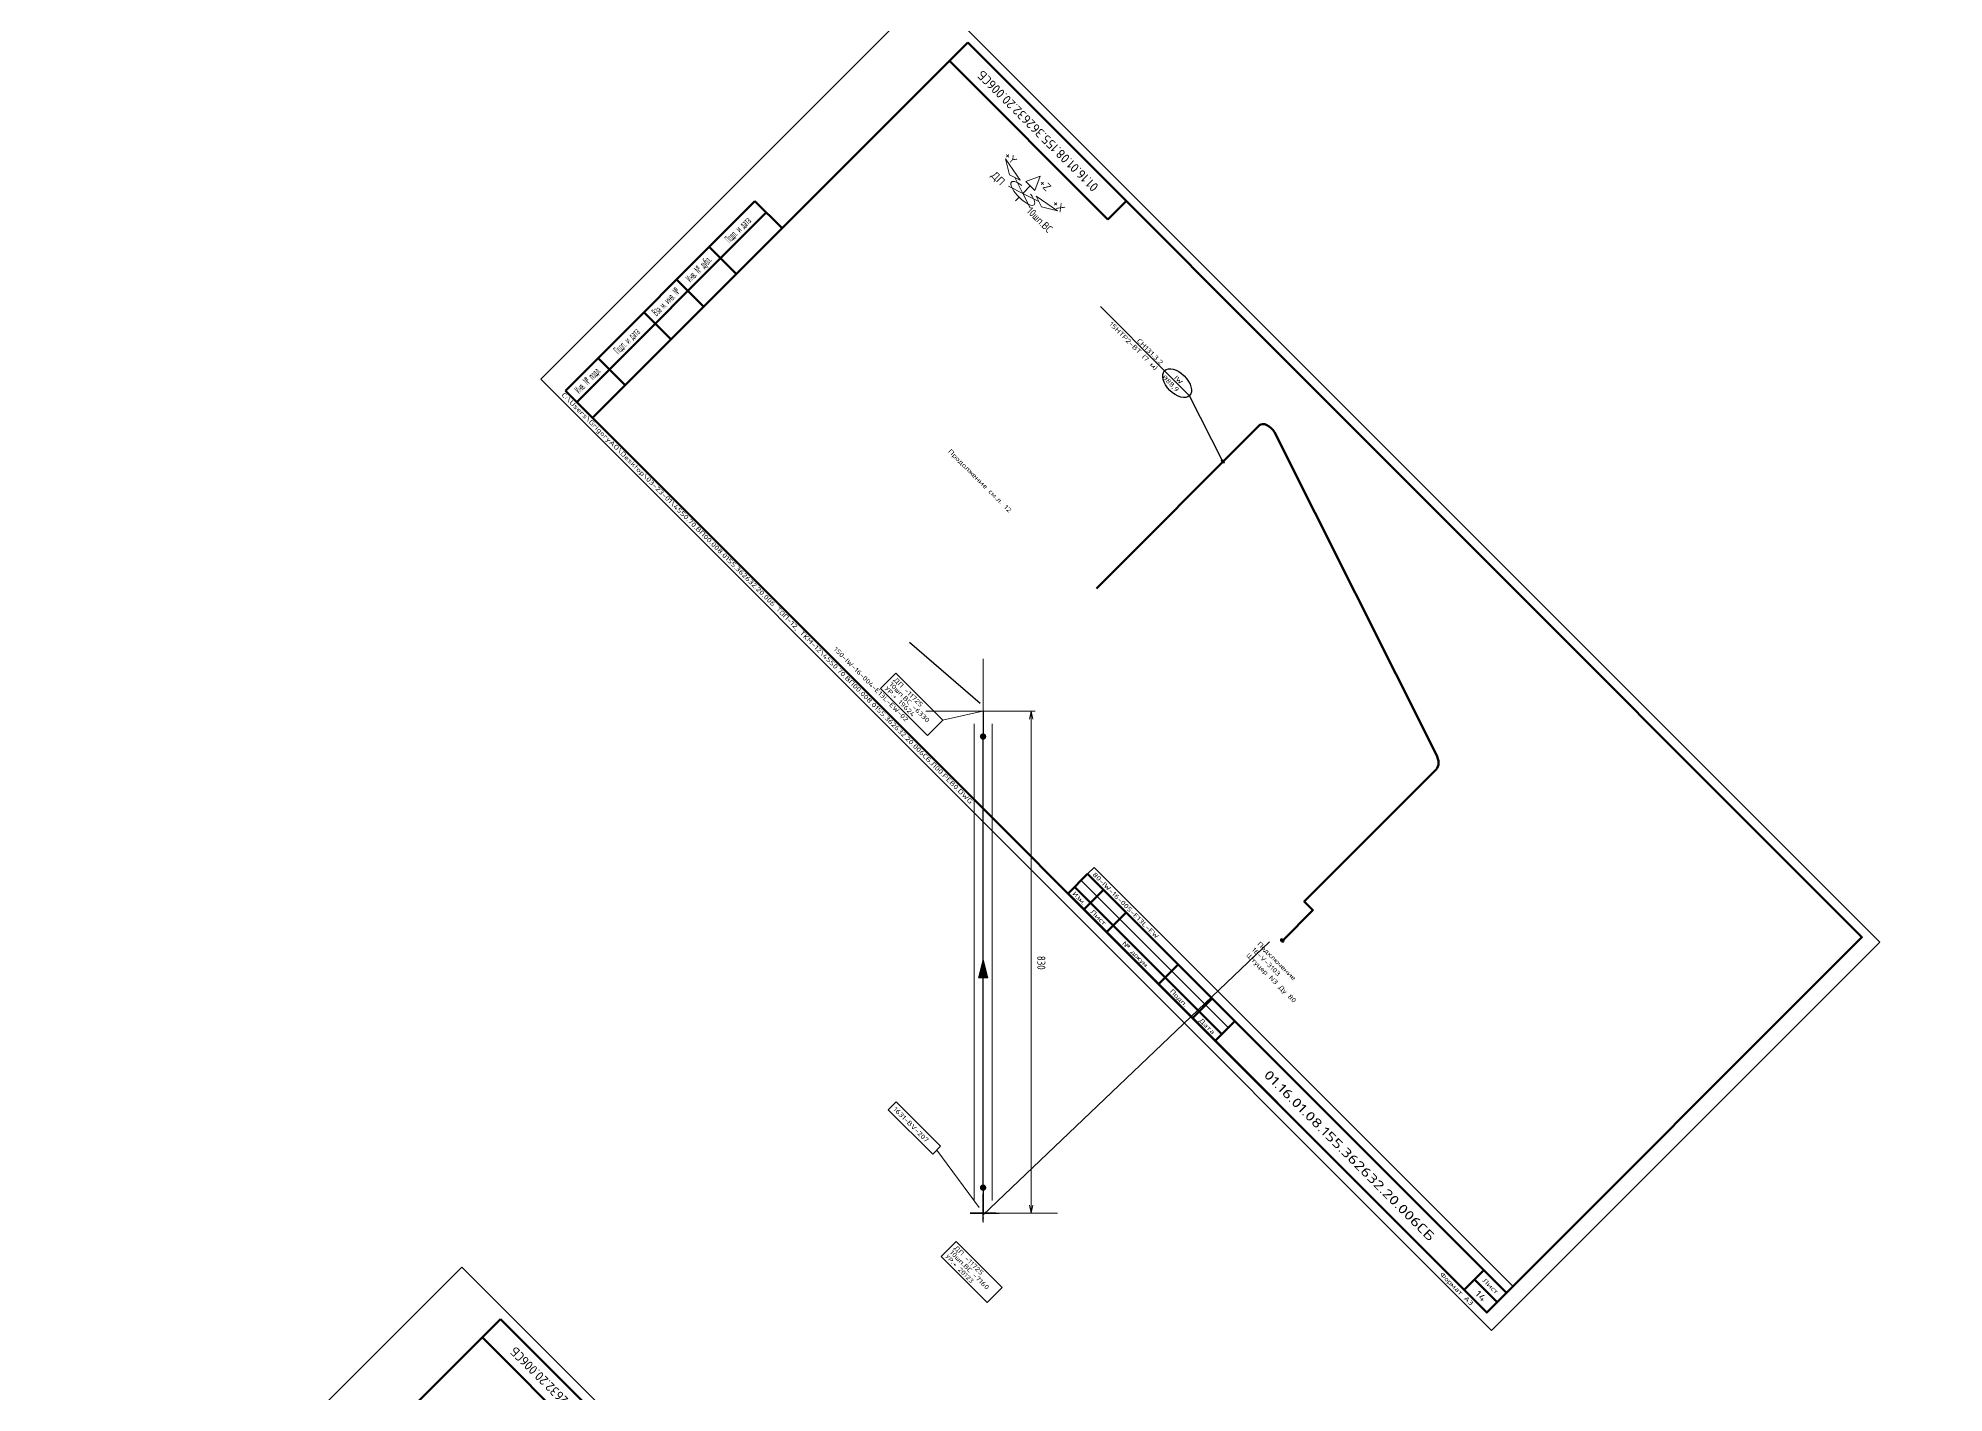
# Model space of a CAD drawing. Header units: millimetres. Extents: x -1501 to 8157, y -8271 to 1386.
# Drawn here: x 4905 to 5500, y -5345 to -4922 of the extents above; entities that cross this region are included whole.
import ezdxf
from ezdxf import colors
from ezdxf.entities.mleader import LeaderData, LeaderLine
from ezdxf.enums import TextEntityAlignment as Align
from ezdxf.math import Vec2, Vec3

# ---------------------------------------------------------------- set-up
doc = ezdxf.new("R2010")
doc.units = ezdxf.units.MM
doc.header["$MEASUREMENT"] = 0
for name, color, linetype, lineweight in [('--TEXT--', 7, 'Continuous', 25), ('OFORMLENIE', 7, 'Continuous', 25), ('подложка', 253, 'Continuous', 13), ('СН', 1, 'Continuous', 50)]:
    doc.layers.add(name, color=color, linetype=linetype, lineweight=lineweight)
doc.layers.add('непечат', color=2, linetype='Continuous', plot=False)
doc.layers.add('Построение', color=7, linetype='Continuous')
doc.styles.add('GOST 2.304', font='CS_Gost2304.shx')
doc.styles.add('GOST_2.304', font='CS_Gost2304.shx', dxfattribs={"height": 2.5})
doc.styles.add('GOST_2.304_07', font='CS_Gost2304.shx', dxfattribs={"width": 0.7})
doc.styles.add('GOST_2.304_09', font='CS_Gost2304.shx', dxfattribs={"width": 0.9})
doc.styles.add('Style-CS_Gost2304', font='CS_Gost2304.shx')
doc.styles.add('TNR_30', font='times.ttf', dxfattribs={"height": 3})

# ---------------------------------------------------------------- blocks, each defined once
blk = doc.blocks.new('TerminatorOpen_0.4')
at = {"color": 0, "linetype": 'ByBlock', "lineweight": -2}
for q in [(-1, 0.2), (-1, 0), (-1, -0.2)]:
    blk.add_line((0, 0), q, dxfattribs=at)
blk = doc.blocks.new('_DotSmall')
at = {"color": 0, "linetype": 'ByBlock', "const_width": 0.5}
blk.add_lwpolyline([(-0.0625, 0, 1), (0.0625, 0, 1)], format="xyb", close=True, dxfattribs=at)
blk = doc.blocks.new('*U13')
at = {"layer": 'СН'}
blk.add_hatch(color=256, dxfattribs=at).paths.add_polyline_path([(0.5, 0, 1), (-0.5, 0, 1)])
blk.add_circle((0, 0), 0.5, dxfattribs=at)
blk = doc.blocks.new('*U21')
at = {"color": 0, "linetype": 'ByBlock', "lineweight": -2}
blk.add_lwpolyline([(420, 297), (0, 297), (0, 0), (420, 0)], close=True, dxfattribs=at)
at = {"color": 0, "linetype": 'ByBlock', "lineweight": 50}
blk.add_lwpolyline([(20, 292), (415, 292), (415, 5), (20, 5)], close=True, dxfattribs=at)
at = {"color": 0, "linetype": 'ByBlock', "lineweight": -2, "style": 'GOST_2.304'}
blk.add_text('Формат А3', height=2.5, dxfattribs=at).set_placement((410, 2.5), align=Align.MIDDLE_RIGHT)
at = {"color": 0, "linetype": 'ByBlock', "lineweight": -2, "insert": (8, 2.5), "char_height": 2.5, "attachment_point": 4, "style": 'GOST_2.304'}
blk.add_mtext('C:\\\\Users\\\\GrigoryAO\\\\Desktop\\\\03-23-01\\\\4550.70.ВП00.008.0155.362632.20.006 ТОП-12, ТКМ-12\\\\4550.70.ВП00.008.0155.362632.20.006СБ.Л00.РЕВ0.DWG', dxfattribs=at)
at = {"color": 0, "linetype": 'ByBlock', "lineweight": -2, "style": 'TNR_30'}
blk.add_attdef('ВЕРХНИЙ_НОМЕР_ЛИСТА', text='', height=3, dxfattribs=at).set_placement((410, 287), align=Align.MIDDLE_CENTER)
blk = doc.blocks.new('ST_Left')
at = {"color": 0, "linetype": 'ByBlock', "lineweight": 50}
for p, q in [((8, 150), (8, 5)), ((20, 150), (8, 150)), ((13, 5), (13, 150)), ((8, 115), (20, 115)), ((8, 90), (20, 90)), ((20, 65), (8, 65)), ((20, 30), (8, 30)), ((8, 5), (20, 5))]:
    blk.add_line(p, q, dxfattribs=at)
at = {"color": 0, "linetype": 'ByBlock', "lineweight": -2, "style": 'GOST_2.304'}
for s, p in [('Подп. и дата', (10.5, 132.5)), ('Инв. № дубл.', (10.5, 102.5)), ('Вза м. инв. №', (10.5, 77.5)), ('Подп. и дата', (10.5, 47.5)), ('Инв. № подл.', (10.5, 17.5))]:
    blk.add_text(s, height=2.5, rotation=90, dxfattribs=at).set_placement(p, align=Align.MIDDLE_CENTER)
at = {"color": 0, "linetype": 'ByBlock', "lineweight": -2, "style": 'GOST_2.304', "flags": 8}
for tag, p in [('ДУБЛ_ДАТА', (16.5, 141.25)), ('НОМЕР_ДУБЛ', (16.5, 102.5)), ('ВЗАМ_ИНВ', (16.5, 77.5)), ('ИНВ_ДАТА', (16.5, 56.25)), ('ИНВ_НОМЕР', (16.5, 17.5))]:
    blk.add_attdef(tag, text='', height=2.5, rotation=90, dxfattribs=at).set_placement(p, align=Align.MIDDLE_CENTER)
blk = doc.blocks.new('ST_2a_dyn')
at = {"color": 0, "linetype": 'ByBlock', "lineweight": 50, "extrusion": (0, 1, 0)}
for p, q in [((-185, 15), (0, 15)), ((-10, 8), (0, 8)), ((-185, 5), (-120, 5)), ((-185, 0), (0, 0))]:
    blk.add_line(p, q, dxfattribs=at)
at = {"color": 0, "linetype": 'ByBlock', "lineweight": 50, "extrusion": (1, 0, 0)}
for p, q in [((-185, 0), (-185, 15)), ((-178, 15), (-178, 0)), ((-168, 15), (-168, 0)), ((-145, 15), (-145, 0)), ((-130, 15), (-130, 0)), ((-120, 0), (-120, 15)), ((-10, 0), (-10, 15))]:
    blk.add_line(p, q, dxfattribs=at)
at = {"color": 0, "linetype": 'ByBlock', "lineweight": 50}
blk.add_line((0, 15), (0, 0), dxfattribs=at)
at = {"color": 0, "linetype": 'ByBlock', "lineweight": -2, "extrusion": (0, 1, 0)}
blk.add_line((-185, 10), (-120, 10), dxfattribs=at)
at = {"color": 0, "linetype": 'ByBlock', "lineweight": -2, "style": 'GOST_2.304'}
for s, p in [('Лист', (-5, 11.5)), ('Лист', (-173, 2.5)), ('Подп.', (-137.5, 2.5)), ('Дата', (-125, 2.5))]:
    blk.add_text(s, height=2.5, dxfattribs=at).set_placement(p, align=Align.MIDDLE_CENTER)
at = {"color": 0, "linetype": 'ByBlock', "lineweight": -2, "width": 0.9}
for s, style, p in [('Изм.', 'GOST_2.304', (-181.5, 2.5)), ('№ докум.', 'GOST_2.304_09', (-156.5, 2.5))]:
    blk.add_text(s, height=2.5, dxfattribs=dict(at, style=style)).set_placement(p, align=Align.MIDDLE_CENTER)
at = {"color": 0, "linetype": 'ByBlock', "lineweight": -2}
for tag, height, style, flags, p in [('ИЗМ_2', 2.5, 'GOST_2.304', 12, (-181.5, 12.5)), ('ЛИСТ_2', 2.5, 'GOST_2.304', 12, (-173, 12.5)), ('N_ДОК_2', 2.5, 'GOST_2.304_09', 12, (-156.5, 12.5)), ('ИЗМ_1', 2.5, 'GOST_2.304', 12, (-181.5, 7.5)), ('ЛИСТ_1', 2.5, 'GOST_2.304', 12, (-173, 7.5)), ('N_ДОК_1', 2.5, 'GOST_2.304_09', 12, (-156.5, 7.5)), ('ШИФР', 5, 'GOST_2.304', 4, (-65, 7.5)), ('LIST', 3.5, 'GOST_2.304', 4, (-5, 4))]:
    blk.add_attdef(tag, text='', height=height, dxfattribs=dict(at, style=style, flags=flags)).set_placement(p, align=Align.MIDDLE_CENTER)
at = {"color": 0, "linetype": 'ByBlock', "lineweight": -2, "style": 'GOST_2.304_07', "width": 0.7, "flags": 12}
for tag, p in [('ДАТА_2', (-125, 12.5)), ('ДАТА_1', (-125, 7.5))]:
    blk.add_attdef(tag, text='', height=2.5, dxfattribs=at).set_placement(p, align=Align.MIDDLE_CENTER)
blk = doc.blocks.new('ST_Top')
at = {"color": 0, "linetype": 'ByBlock', "lineweight": 50}
blk.add_line((70, 0), (70, -14), dxfattribs=at)
at = {"color": 0, "linetype": 'ByBlock', "lineweight": 50, "extrusion": (0, 1, 0)}
blk.add_line((0, -14), (70, -14), dxfattribs=at)
at = {"color": 0, "linetype": 'ByBlock', "lineweight": -2, "style": 'GOST_2.304', "width": 0.7, "flags": 4}
blk.add_attdef('ШИФР', text='', height=5, rotation=180, dxfattribs=at).set_placement((35, -7), align=Align.MIDDLE_CENTER)

msp = doc.modelspace()

# ---------------------------------------------------------------- hatches: boundary and pattern name
at = {"layer": 'подложка', "extrusion": (-1, -3.92523e-17, -1.17757e-16)}
msp.add_hatch(color=252, dxfattribs=at).paths.add_polyline_path([(5130.94, 256.34), (5132.38, 250.58), (5133.81, 256.34)])
h = msp.add_hatch(color=252, dxfattribs=at)
edge = h.paths.add_edge_path()
edge.add_arc((5132.38, 326.2), 1, 90, 450)
at = {"layer": 'подложка', "extrusion": (1, 3.92523e-17, 1.17757e-16)}
h = msp.add_hatch(color=252, dxfattribs=at)
edge = h.paths.add_edge_path()
edge.add_arc((-5132.38, 176.64), 1, -90, 270)
at = {"layer": 'подложка'}
h = msp.add_hatch(color=252, dxfattribs=at)
edge = h.paths.add_edge_path()
edge.add_arc((5200.09, -5140.34), 1, -90, 270)
msp.add_hatch(color=252, dxfattribs=at).paths.add_polyline_path([(5201.52, -5215.68), (5200.09, -5209.92), (5198.65, -5215.68)])
h = msp.add_hatch(color=252, dxfattribs=at)
edge = h.paths.add_edge_path()
edge.add_arc((5200.09, -5281.18), 1, -90, 270)
at = {"layer": 'подложка', "extrusion": (1.96262e-16, 1, -3.92523e-17)}
h = msp.add_hatch(color=252, dxfattribs=at)
edge = h.paths.add_edge_path()
edge.add_arc((-5200.09, 326.2), 1, 90, 450)
at = {"layer": 'Построение', "linetype": 'Continuous', "lineweight": 30, "extrusion": (1.96262e-16, 1, -3.92523e-17)}
h = msp.add_hatch(color=256, dxfattribs=at)
edge = h.paths.add_edge_path()
edge.add_arc((-5200.09, 202.84), 1, 90, 450)

# ---------------------------------------------------------------- linework, layer by layer
at = {"layer": '--TEXT--', "extrusion": (-0.57735, -0.57735, 0.57735)}
msp.add_line((5199.21, -5130.04, 178.1), (5177.13, -5111.02, 175.04), dxfattribs=at)
msp.add_circle((7276.61, 282.51), 5.51, dxfattribs=at)
at = {"layer": 'OFORMLENIE', "extrusion": (-0.57735, -0.57735, 0.57735)}
for q in [(5232.75, -5183.24, 49.51), (5365.64, -5312.05, 53.59)]:
    msp.add_line((5234.79, -5181.2, 53.59), q, dxfattribs=at)
at = {"layer": 'непечат', "color": 3, "extrusion": (-0.57735, -0.57735, 0.57735)}
msp.add_lwpolyline([(-1387.86, 992.34), (10962.33, 992.34), (10962.33, -1271.92), (-1387.86, -1271.92)], close=True, dxfattribs=at)
at = {"layer": 'подложка', "color": 252, "extrusion": (-0.57735, -0.57735, 0.57735)}
for p, q in [((5212.5, -4970.77, 233.31), (5208, -4968.52, 231.06)), ((5212.5, -4970.77, 233.31), (5210, -4965.77, 235.81)), ((5212.5, -4970.77, 233.31), (5214.84, -4968.44, 237.97)), ((5210.17, -4973.1, 228.64), (5211.34, -4971.94, 230.97)), ((5212.5, -4970.77, 233.31), (5214.75, -4975.27, 231.06)), ((5212.5, -4970.77, 233.31), (5217.5, -4973.27, 235.81)), ((5199.46, -5132.52, 175.87), (5187.43, -5135.24, 161.12)), ((5199.46, -5132.52, 175.87), (5187.43, -5135.24, 161.12)), ((5200.03, -5289.83, 177.22), (5289.57, -5204.46, 82.49)), ((5198.82, -5287.43, 189.35), (5185.59, -5269.51, 194.04)), ((5198.82, -5287.43, 189.35), (5185.59, -5269.51, 194.04)), ((5215.09, -5289.15, 177.95), (5215.09, -5289.15, 168.61))]:
    msp.add_line(p, q, dxfattribs=at)
at = {"layer": 'подложка', "color": 252, "extrusion": (-1, 5.55112e-17, -5.55112e-17)}
for p, q in [((5200.09, -5132.38, 176.64), (5200.09, -5116.13, 176.64)), ((5200.09, -5132.38, 334.16), (5200.09, -5116.13, 334.16)), ((5200.09, -5117.38, 179.14), (5200.09, -5117.38, 331.66)), ((5200.09, -5129.9, 331.32), (5200.09, -5129.55, 330.18)), ((5200.09, -5130.43, 332.34), (5200.09, -5129.9, 331.32)), ((5200.09, -5131.07, 333.24), (5200.09, -5130.43, 332.34)), ((5200.09, -5131.76, 334.03), (5200.09, -5131.07, 333.24)), ((5200.09, -5132.5, 334.77), (5200.09, -5131.76, 334.03)), ((5200.09, -5133.3, 335.47), (5200.09, -5132.5, 334.77)), ((5200.09, -5134.2, 336.11), (5200.09, -5133.3, 335.47)), ((5200.09, -5135.22, 336.64), (5200.09, -5134.2, 336.11)), ((5200.09, -5135.43, 331.78), (5200.09, -5134.75, 331.11)), ((5200.09, -5134.75, 331.11), (5200.09, -5135.21, 330.18)), ((5200.09, -5136.36, 336.99), (5200.09, -5135.22, 336.64)), ((5200.09, -5136.36, 331.33), (5200.09, -5135.43, 331.78)), ((5200.09, -5286.39, 337.12), (5200.09, -5285.16, 336.99)), ((5200.09, -5287.64, 336.98), (5200.09, -5286.39, 337.12)), ((5200.09, -5288.85, 336.56), (5200.09, -5287.64, 336.98)), ((5200.09, -5289.95, 335.88), (5200.09, -5288.85, 336.56)), ((5200.09, -5290.86, 334.96), (5200.09, -5289.95, 335.88)), ((5200.09, -5291.55, 333.86), (5200.09, -5290.86, 334.96)), ((5200.09, -5291.96, 332.65), (5200.09, -5291.55, 333.86)), ((5200.09, -5292.1, 331.4), (5200.09, -5291.96, 332.65)), ((5200.09, -5291.98, 330.18), (5200.09, -5292.1, 331.4))]:
    msp.add_line(p, q, dxfattribs=at)
at = {"layer": 'подложка', "color": 252, "extrusion": (1, -5.55112e-17, 5.55112e-17)}
for p, q in [((5200.09, -5129.55, 326.2), (5200.09, -5129.55, 330.18)), ((5200.09, -5129.55, 326.2), (5200.09, -5129.55, 176.64)), ((5200.09, -5129.55, 176.64), (5200.09, -5129.55, 168.68)), ((5200.09, -5135.21, 326.2), (5200.09, -5135.21, 330.18)), ((5200.09, -5135.21, 326.2), (5200.09, -5135.21, 176.64)), ((5200.09, -5135.21, 176.64), (5200.09, -5135.21, 174.33)), ((5200.09, -5285.46, 330.7), (5200.09, -5285.16, 331.33)), ((5200.09, -5285.68, 330.48), (5200.09, -5285.46, 330.7)), ((5200.09, -5286.32, 330.18), (5200.09, -5285.68, 330.48)), ((5197.26, -5289.15, 326.2), (5197.26, -5289.15, 202.84)), ((5197.26, -5289.15, 326.2), (5197.26, -5289.15, 330.18)), ((5202.91, -5289.15, 326.2), (5202.91, -5289.15, 202.84)), ((5202.91, -5289.15, 326.2), (5202.91, -5289.15, 330.18))]:
    msp.add_line(p, q, dxfattribs=at)
at = {"layer": 'подложка', "color": 252}
for p, q in [((5182.16, -5132.38, 168.68), (5192.12, -5132.38, 168.68)), ((5182.16, -5132.38, 165.85), (5192.12, -5132.38, 165.85)), ((5182.16, -5132.38, 171.5), (5192.12, -5132.38, 171.5)), ((5192.12, -5132.38, 165.85), (5200.09, -5132.38, 165.85)), ((5192.12, -5132.38, 171.5), (5197.26, -5132.38, 171.5)), ((5197.26, -5140.34, 334.16), (5197.26, -5136.36, 334.16)), ((5208.05, -5132.38, 165.85), (5200.09, -5132.38, 165.85)), ((5200.09, -5132.38, 334.16), (5216.34, -5132.38, 334.16)), ((5208.05, -5132.38, 171.5), (5202.91, -5132.38, 171.5)), ((5202.91, -5140.34, 334.16), (5202.91, -5136.36, 334.16)), ((5215.09, -5132.38, 334.16), (5214.59, -5134.88, 334.16)), ((5215.09, -5132.38, 334.16), (5215.09, -5134.88, 334.16)), ((5215.09, -5132.38, 334.16), (5215.59, -5134.88, 334.16)), ((5215.09, -5134.88, 334.16), (5215.09, -5286.65, 334.16)), ((5197.26, -5281.18, 334.16), (5197.26, -5140.34, 334.16)), ((5202.91, -5281.18, 334.16), (5202.91, -5140.34, 334.16)), ((5197.26, -5281.18, 334.16), (5197.26, -5285.16, 334.16)), ((5202.91, -5281.18, 334.16), (5202.91, -5285.16, 334.16)), ((5200.09, -5289.15, 334.16), (5216.34, -5289.15, 334.16)), ((5215.09, -5289.15, 334.16), (5214.59, -5286.65, 334.16)), ((5215.09, -5289.15, 334.16), (5215.09, -5286.65, 334.16)), ((5215.09, -5289.15, 334.16), (5215.59, -5286.65, 334.16))]:
    msp.add_line(p, q, dxfattribs=at)
at = {"layer": 'подложка', "color": 252, "extrusion": (5.55112e-17, 1, -5.55112e-17)}
for p, q in [((5192.12, -5132.38, 168.68), (5200.09, -5132.38, 168.68)), ((5200.09, -5132.38, 168.68), (5200.09, -5132.38, 176.64)), ((5208.05, -5132.38, 168.68), (5200.09, -5132.38, 168.68))]:
    msp.add_line(p, q, dxfattribs=at)
at = {"layer": 'подложка', "color": 252, "extrusion": (-5.55112e-17, -1, 5.55112e-17)}
for p, q in [((5200.09, -5289.15, 177.95), (5216.34, -5289.15, 177.95)), ((5200.09, -5289.15, 178.94), (5216.34, -5289.15, 178.94)), ((5200.09, -5289.15, 180.94), (5216.34, -5289.15, 180.94)), ((5200.09, -5289.15, 196.87), (5216.34, -5289.15, 196.87)), ((5200.09, -5289.15, 198.86), (5216.34, -5289.15, 198.86)), ((5200.09, -5289.15, 334.16), (5216.34, -5289.15, 334.16)), ((5200.09, -5289.15, 177.95), (5223.34, -5289.15, 177.95)), ((5200.09, -5289.15, 334.16), (5223.34, -5289.15, 334.16)), ((5215.09, -5289.15, 177.95), (5215.09, -5289.15, 178.94)), ((5215.09, -5289.15, 183.44), (5215.09, -5289.15, 194.37)), ((5215.09, -5289.15, 201.36), (5215.09, -5289.15, 331.66)), ((5222.09, -5289.15, 180.45), (5222.09, -5289.15, 331.66))]:
    msp.add_line(p, q, dxfattribs=at)
at = {"layer": 'подложка', "color": 252, "extrusion": (-1, 5.55112e-17, -5.55112e-17), "elevation": -5200.09, "flags": 128}
for points in [[(5131.13, 255.56), (5132.38, 250.58), (5133.81, 256.34), (5130.94, 256.34)], [(5130.94, 256.34), (5132.38, 250.58), (5133.81, 256.34), (5131.38, 256.34)]]:
    msp.add_lwpolyline(points, dxfattribs=at)
at = {"layer": 'подложка', "color": 252, "elevation": 334.16, "flags": 128}
for points in [[(5201.33, -5214.9), (5200.09, -5209.92), (5198.65, -5215.68), (5201.52, -5215.68)], [(5201.52, -5215.68), (5200.09, -5209.92), (5198.65, -5215.68), (5201.08, -5215.68)]]:
    msp.add_lwpolyline(points, dxfattribs=at)
at = {"layer": 'подложка', "color": 252, "extrusion": (-0.57735, -0.57735, 0.57735)}
msp.add_ellipse((5212.5, -4970.77, 233.31), major_axis=(-3.54, 3.54), ratio=0.57735, start_param=5.105088, end_param=10.602875, dxfattribs=at)
at = {"layer": 'подложка', "color": 252, "extrusion": (-1, 5.55112e-17, -5.55112e-17)}
msp.add_solid([(5130.94, 256.34, -5200.09), (5132.38, 250.58, -5200.09), (5133.81, 256.34, -5200.09)], dxfattribs=at)
at = {"layer": 'подложка', "color": 252}
msp.add_solid([(5201.52, -5215.68, 334.16), (5200.09, -5209.92, 334.16), (5198.65, -5215.68, 334.16)], dxfattribs=at)
for points in [[(5207.09, -4959.94, 238.72), (5211.67, -4966.6, 236.64), (5208.34, -4964.94, 234.97)], [(5217.9, -4965.37, 244.1), (5213.42, -4967.02, 237.97), (5216.25, -4969.85, 237.97)], [(5223.34, -4976.19, 238.72), (5216.67, -4971.6, 236.64), (5218.34, -4974.94, 234.97)], [(5172.8, -5120.61, 161.12), (5187.47, -5135.28, 161.12), (5182.73, -5140.01, 151.65), (5168.06, -5125.34, 151.65)], [(5200.09, -5130.94, 256.34), (5200.09, -5132.38, 250.58), (5200.09, -5133.81, 256.34)], [(5199.59, -5132.38, 169.17), (5200.58, -5132.38, 169.17), (5200.58, -5132.38, 168.18), (5199.59, -5132.38, 168.18)], [(5201.52, -5215.68, 334.16), (5200.09, -5209.92, 334.16), (5198.65, -5215.68, 334.16)], [(5172.93, -5254.4, 196.49), (5186.82, -5268.29, 196.49), (5184.37, -5270.74, 191.59), (5170.48, -5256.85, 191.59)], [(5191.68, -5297.96, 160.73), (5206.05, -5312.33, 160.73), (5201.32, -5317.06, 151.26), (5186.95, -5302.69, 151.26)]]:
    msp.add_3dface(points, dxfattribs=at)
at = {"layer": 'Построение', "linetype": 'Continuous', "lineweight": 30}
for p, q in [((5200.09, -5132.38, 326.2), (5200.09, -5132.38, 176.64)), ((5200.09, -5281.18, 334.16), (5200.09, -5140.34, 334.16)), ((5200.09, -5289.15, 326.2), (5200.09, -5289.15, 202.84))]:
    msp.add_line(p, q, dxfattribs=at)
at = {"layer": 'Построение', "linetype": 'Continuous', "lineweight": 30, "extrusion": (1, -5.55112e-17, 5.55112e-17)}
for p, q in [((5200.09, -5291.65, 188.9), (5200.09, -5283.15, 188.9)), ((5196.09, -5289.15, 178.94), (5196.09, -5289.15, 176.94)), ((5196.09, -5289.15, 177.95), (5196.09, -5289.15, 179.95)), ((5196.09, -5289.15, 176.94), (5196.09, -5289.15, 179.95)), ((5196.09, -5289.15, 180.94), (5196.09, -5289.15, 182.94)), ((5196.09, -5289.15, 196.87), (5196.09, -5289.15, 194.87)), ((5196.09, -5289.15, 182.94), (5196.09, -5289.15, 194.87)), ((5196.09, -5289.15, 198.86), (5196.09, -5289.15, 200.86)), ((5196.09, -5289.15, 200.86), (5196.09, -5289.15, 202.84)), ((5204.09, -5289.15, 178.94), (5204.09, -5289.15, 176.94)), ((5204.09, -5289.15, 177.95), (5204.09, -5289.15, 179.95)), ((5204.09, -5289.15, 176.94), (5204.09, -5289.15, 179.95)), ((5204.09, -5289.15, 180.94), (5204.09, -5289.15, 182.94)), ((5204.09, -5289.15, 196.87), (5204.09, -5289.15, 194.87)), ((5204.09, -5289.15, 182.94), (5204.09, -5289.15, 194.87)), ((5204.09, -5289.15, 198.86), (5204.09, -5289.15, 200.86)), ((5204.09, -5289.15, 200.86), (5204.09, -5289.15, 202.84))]:
    msp.add_line(p, q, dxfattribs=at)
at = {"layer": 'Построение', "linetype": 'Continuous', "lineweight": 30, "extrusion": (-5.55112e-17, -1, 5.55112e-17)}
for p, q in [((5204.07, -5289.15, 195.87), (5196.1, -5289.15, 181.93)), ((5204.07, -5289.15, 181.93), (5196.1, -5289.15, 195.87))]:
    msp.add_line(p, q, dxfattribs=at)
at = {"layer": 'Построение', "linetype": 'Continuous', "lineweight": 30, "extrusion": (5.55112e-17, 1, -5.55112e-17)}
for p, q in [((5199.84, -5289.15, 196.62), (5200.34, -5289.15, 197.12)), ((5200.34, -5289.15, 196.62), (5199.84, -5289.15, 197.12)), ((5199.84, -5289.15, 178.69), (5200.34, -5289.15, 179.19)), ((5200.34, -5289.15, 178.69), (5199.84, -5289.15, 179.19)), ((5204.07, -5289.15, 178.45), (5205.06, -5289.15, 178.45))]:
    msp.add_line(p, q, dxfattribs=at)
at = {"layer": 'Построение', "linetype": 'Continuous', "lineweight": 30, "extrusion": (1, -5.55112e-17, 5.55112e-17), "elevation": 5200.09, "flags": 128}
for points in [[(-5132.38, 326.2), (-5132.38, 330.18, 0.414227), (-5136.36, 334.16), (-5140.34, 334.16)], [(-5281.18, 334.16), (-5285.16, 334.16, 0.414227), (-5289.15, 330.18), (-5289.15, 326.2)]]:
    msp.add_lwpolyline(points, format="xyb", dxfattribs=at)
at = {"layer": 'Построение', "linetype": 'Continuous', "lineweight": 30, "extrusion": (-5.55112e-17, -1, 5.55112e-17), "elevation": 5289.15, "flags": 128}
msp.add_lwpolyline([(5203.07, 199.85), (5201.08, 202.84), (5199.09, 202.84), (5197.1, 199.85)], dxfattribs=at)
at = {"layer": 'Построение', "linetype": 'Continuous', "lineweight": 30, "extrusion": (-5.55112e-17, -1, 5.55112e-17)}
msp.add_circle((5200.09, 188.9, 5289.15), 1.99, dxfattribs=at)
at = {"layer": 'Построение', "linetype": 'Continuous', "lineweight": 30, "extrusion": (1, -5.55112e-17, 5.55112e-17)}
msp.add_point((5200.09, -5290.72, 188.94), dxfattribs=at)
at = {"layer": 'Построение', "linetype": 'Continuous', "lineweight": 30, "extrusion": (-1, 5.55112e-17, -5.55112e-17)}
msp.add_solid([(5282.65, 190.9, -5200.09), (5282.65, 186.9, -5200.09), (5283.15, 190.9, -5200.09), (5283.15, 186.9, -5200.09)], dxfattribs=at)
at = {"layer": 'Построение', "linetype": 'Continuous', "lineweight": 30}
for points in [[(5204.07, -5289.15, 177.95), (5204.07, -5289.15, 178.94), (5196.1, -5289.15, 178.94), (5196.1, -5289.15, 177.95)], [(5204.07, -5289.15, 196.87), (5204.07, -5289.15, 195.87), (5196.1, -5289.15, 195.87), (5196.1, -5289.15, 196.87)], [(5204.07, -5289.15, 181.93), (5204.07, -5289.15, 180.94), (5196.1, -5289.15, 180.94), (5196.1, -5289.15, 181.93)], [(5204.07, -5289.15, 198.86), (5204.07, -5289.15, 199.85), (5196.1, -5289.15, 199.85), (5196.1, -5289.15, 198.86)], [(5198.59, -5289.15, 178.94), (5198.59, -5289.15, 180.94), (5201.58, -5289.15, 180.94), (5201.58, -5289.15, 178.94)], [(5198.59, -5289.15, 198.86), (5198.59, -5289.15, 196.87), (5201.58, -5289.15, 196.87), (5201.58, -5289.15, 198.86)]]:
    msp.add_3dface(points, dxfattribs=at)
at = {"layer": 'СН', "extrusion": (-0.57735, -0.57735, 0.57735)}
msp.add_lwpolyline([(7304.13, 173.09), (7304.13, 297.96, -0.55628), (7308.99, 300.97), (7415.75, 239.77, -0.267431), (7419.13, 233.97), (7419.13, 132.97), (7422.98, 132.97), (7422.98, 109.82)], format="xyb", dxfattribs=at)

# ---------------------------------------------------------------- block references
at = {"layer": 'OFORMLENIE', "extrusion": (-0.57735, -0.57735, 0.57735)}
for name, p in [('*U21', (7135.21, 40.63)), ('ST_Left', (7135.21, 40.63)), ('*U21', (7313.8, -626.17))]:
    msp.add_blockref(name, p, dxfattribs=at)
ref = msp.add_blockref('ST_Top', (7155.21, 332.63), dxfattribs=at)
ref.add_attrib('ШИФР', '01.16.01.08.155.362632.20.006СБ', dxfattribs={"layer": '0', "color": 0, "linetype": 'ByBlock', "lineweight": -2, "extrusion": (-0.57735, -0.57735, 0.57735), "height": 5, "rotation": 180, "style": 'GOST_2.304', "width": 0.7}).set_placement((7190.21, 325.63), align=Align.MIDDLE_CENTER)
ref = msp.add_blockref('ST_2a_dyn', (7550.21, 45.63), dxfattribs=at)
ref.add_attrib('LIST', '14', dxfattribs={"layer": '0', "color": 0, "linetype": 'ByBlock', "lineweight": -2, "extrusion": (-0.57735, -0.57735, 0.57735), "height": 3.5, "style": 'GOST_2.304'}).set_placement((7545.21, 49.63), align=Align.MIDDLE_CENTER)
ref.add_attrib('ШИФР', '01.16.01.08.155.362632.20.006СБ', dxfattribs={"layer": '0', "color": 0, "linetype": 'ByBlock', "lineweight": -2, "extrusion": (-0.57735, -0.57735, 0.57735), "height": 5, "style": 'GOST_2.304'}).set_placement((7485.21, 53.13), align=Align.MIDDLE_CENTER)
ref = msp.add_blockref('ST_Top', (7333.8, -334.17), dxfattribs=at)
ref.add_attrib('ШИФР', '01.16.01.08.155.362632.20.006СБ', dxfattribs={"layer": '0', "color": 0, "linetype": 'ByBlock', "lineweight": -2, "extrusion": (-0.57735, -0.57735, 0.57735), "height": 5, "rotation": 180, "style": 'GOST_2.304', "width": 0.7}).set_placement((7368.8, -341.17), align=Align.MIDDLE_CENTER)
at = {"layer": 'подложка', "color": 252, "extrusion": (-1, 5.55112e-17, -5.55112e-17), "xscale": 2.5, "yscale": 2.5, "zscale": 2.5}
for p, rotation in [((5117.38, 176.64, -5200.09), 269.9999999999999), ((5117.38, 334.16, -5200.09), 89.99999999999997)]:
    msp.add_blockref('TerminatorOpen_0.4', p, dxfattribs=dict(at, rotation=rotation))
at = {"layer": 'подложка', "color": 252, "extrusion": (-5.55112e-17, -1, 5.55112e-17), "xscale": 2.499999999999999, "yscale": 2.499999999999999, "zscale": 2.499999999999999}
for p, rotation in [((5215.09, 180.94, 5289.15), 270), ((5215.09, 196.87, 5289.15), 90), ((5215.09, 198.86, 5289.15), 270), ((5215.09, 334.16, 5289.15), 90), ((5222.09, 177.95, 5289.15), 270), ((5222.09, 334.16, 5289.15), 90)]:
    msp.add_blockref('TerminatorOpen_0.4', p, dxfattribs=dict(at, rotation=rotation))
at = {"layer": 'СН', "extrusion": (-0.57735, -0.57735, 0.57735)}
msp.add_blockref('*U13', (7422.91, 109.63), dxfattribs=at)

# ---------------------------------------------------------------- texts
at = {"layer": '--TEXT--', "extrusion": (-0.57735, -0.57735, 0.57735), "style": 'GOST 2.304', "width": 0.9}
msp.add_text('%%C88,9', height=2.5, rotation=360, dxfattribs=at).set_placement((7272, 278.71))
at = {"layer": '--TEXT--', "extrusion": (-0.57735, -0.57735, 0.57735), "style": 'GOST 2.304'}
msp.add_text('IW', height=2.5, rotation=360, dxfattribs=at).set_placement((7274.75, 283.08))
at = {"layer": '--TEXT--', "extrusion": (-0.57735, -0.57735, 0.57735), "insert": (5190.04, -5050.42, 139.62), "char_height": 2.5, "width": 44.9268, "attachment_point": 1, "text_direction": (0.707107, -0.707107, 0), "style": 'GOST 2.304'}
msp.add_mtext('Продолжение см.л. 12', dxfattribs=at)
at = {"layer": 'OFORMLENIE', "extrusion": (-0.57735, -0.57735, 0.57735), "style": 'GOST 2.304'}
msp.add_text('80-IW-16-005-E13L-EW', height=2.5, rotation=360, dxfattribs=at).set_placement((7366.4, 63.14), align=Align.MIDDLE_LEFT)
at = {"layer": 'подложка', "color": 252, "extrusion": (-0.57735, -0.57735, 0.57735), "style": 'Style-CS_Gost2304'}
for s, width, p in [('+Y', 0.75, (7188.16, 300.18, -4.87)), ('ДП', 0.75, (7189.66, 287.56, -4.87)), ('+Z', 0.75, (7201.91, 302.93, -4.87)), ('10шп.ВС', 0.628788, (7205.41, 287.56, -4.87))]:
    msp.add_text(s, height=4.125, dxfattribs=dict(at, width=width)).set_placement(p, align=Align.TOP_LEFT)
at = {"layer": 'подложка', "color": 252, "extrusion": (-0.57735, -0.57735, 0.57735), "style": 'Style-CS_Gost2304', "width": 0.75}
msp.add_text('+X', height=4.125, dxfattribs=at).set_placement((7213.3, 300.18, -4.87), align=Align.TOP_RIGHT)
at = {"layer": 'подложка', "color": 252, "extrusion": (-0.57735, -0.57735, 0.57735), "style": 'Style-CS_Gost2304', "width": 0.875}
for s, height, p in [('150-IW-16-004-E13L-EW-02', 2.5, (7259.51, 139.22, 62.89)), ('УР.+ 19624', 2.5, (7279.54, 143.66, 62.89)), ('10шп.ВС -6330', 2.5, (7279.54, 147.06, 62.89)), ('ДП -11725', 2.5, (7279.54, 150.46, 62.89)), ('1631-BV-207', 2.5, (7374.23, 124.17, 160.48)), ('УР.+ 20123', 2.4, (7418.3, 78.65, 154.16)), ('10шп.ВС -7160', 2.5, (7418.3, 82.05, 154.16)), ('ДП -11725', 2.5, (7418.3, 85.45, 154.16))]:
    msp.add_text(s, height=height, rotation=360, dxfattribs=at).set_placement(p, align=Align.MIDDLE_LEFT)
for s, p in [('Штуцер N3 Ду 80', (7418.16, 89.94)), ('16-V-3103', (7418.16, 94.11)), ('Подключение', (7418.16, 98.42))]:
    msp.add_text(s, height=2.5, rotation=360, dxfattribs=at).set_placement(p)
at = {"layer": 'подложка', "color": 252, "style": 'GOST_2.304'}
msp.add_text('830', height=2.5, rotation=270, dxfattribs=at).set_placement((5217.01, -5208.82, 334.16))
at = {"layer": 'подложка', "color": 252, "extrusion": (-5.55112e-17, -1, 5.55112e-17), "style": 'GOST_2.304'}
msp.add_text('35', height=2.5, rotation=90, dxfattribs=at).set_placement((5214.01, 171.23, 5289.15))
at = {"layer": 'подложка', "color": 252, "extrusion": (-1, 5.55112e-17, -5.55112e-17), "insert": (5200.09, -5114.25, 256.28), "char_height": 2.5, "attachment_point": 5, "text_direction": (0, 0, 1), "style": 'GOST_2.304'}
msp.add_mtext('\\A1;1304', dxfattribs=at)
at = {"layer": 'подложка', "color": 252, "extrusion": (-5.55112e-17, -1, 5.55112e-17), "char_height": 2.5, "attachment_point": 5, "text_direction": (0, 0, 1), "style": 'GOST_2.304'}
for s, insert in [('\\A1;384', (5211.96, -5289.15, 189.78)), ('\\A1;377', (5211.96, -5289.15, 267.39)), ('\\A1;805', (5218.96, -5289.15, 256.93))]:
    msp.add_mtext(s, dxfattribs=dict(at, insert=insert))

# ---------------------------------------------------------------- leaders
at = {"layer": '--TEXT--'}
ml = msp.add_multileader_mtext('Standard', dxfattribs=at)
ml.set_content('СН131.3.2\\P15НТР2-ВТ (7 м)', color=7, style='GOST 2.304')
ml.set_leader_properties()
ml.set_arrow_properties(name='DOTSMALL')
ml.build(insert=Vec2(0, 0))
ml.multileader.update_dxf_attribs({"text_left_attachment_type": 6, "text_right_attachment_type": 6, "dogleg_length": 11.2, "arrow_head_size": 2.5})
ctx = ml.context
ctx.base_point, ctx.char_height, ctx.arrow_head_size, ctx.plane_origin, ctx.plane_x_axis, ctx.plane_y_axis = Vec3(5235.83, -5005.18, 230.65), 2.5, 2.5, Vec3(5364.32, -5075.94, 288.38), Vec3(0.707107, -0.707107, 0), Vec3(0.408248, 0.408248, 0.816497)
ctx.left_attachment, ctx.right_attachment, ctx.text_align_type = 6, 6, 2
notes = []
notes.append((ctx, [(0, (1, 1, 0), (5264.61, -5033.96, 230.65), (-0.707107, 0.707107, 0), 11.2, [(0, [(5274.97, -5054.43, 220.55)], 0, [])])]))
ctx.mtext.insert, ctx.mtext.text_direction, ctx.mtext.defined_height, ctx.mtext.alignment, ctx.mtext.flow_direction, ctx.mtext.extrusion = Vec3(5256.5, -5023.4, 233.1), Vec3(0.707107, -0.707107, 0), 0.0309, 3, 5, Vec3(-0.57735, -0.57735, 0.57735)
for ctx, leaders in notes:
    for number, flags, end, landing, length, lines in leaders:
        leader = LeaderData()
        leader.index, (leader.has_last_leader_line, leader.has_dogleg_vector, leader.attachment_direction) = number, flags
        leader.last_leader_point, leader.dogleg_vector, leader.dogleg_length = Vec3(end), Vec3(landing), length
        for number, points, colour, breaks in lines:
            line = LeaderLine()
            line.index, line.vertices, line.color, line.breaks = number, Vec3.list(points), colors.encode_raw_color(colour), breaks
            leader.lines.append(line)
        ctx.leaders.append(leader)

doc.saveas('drawing.dxf')
